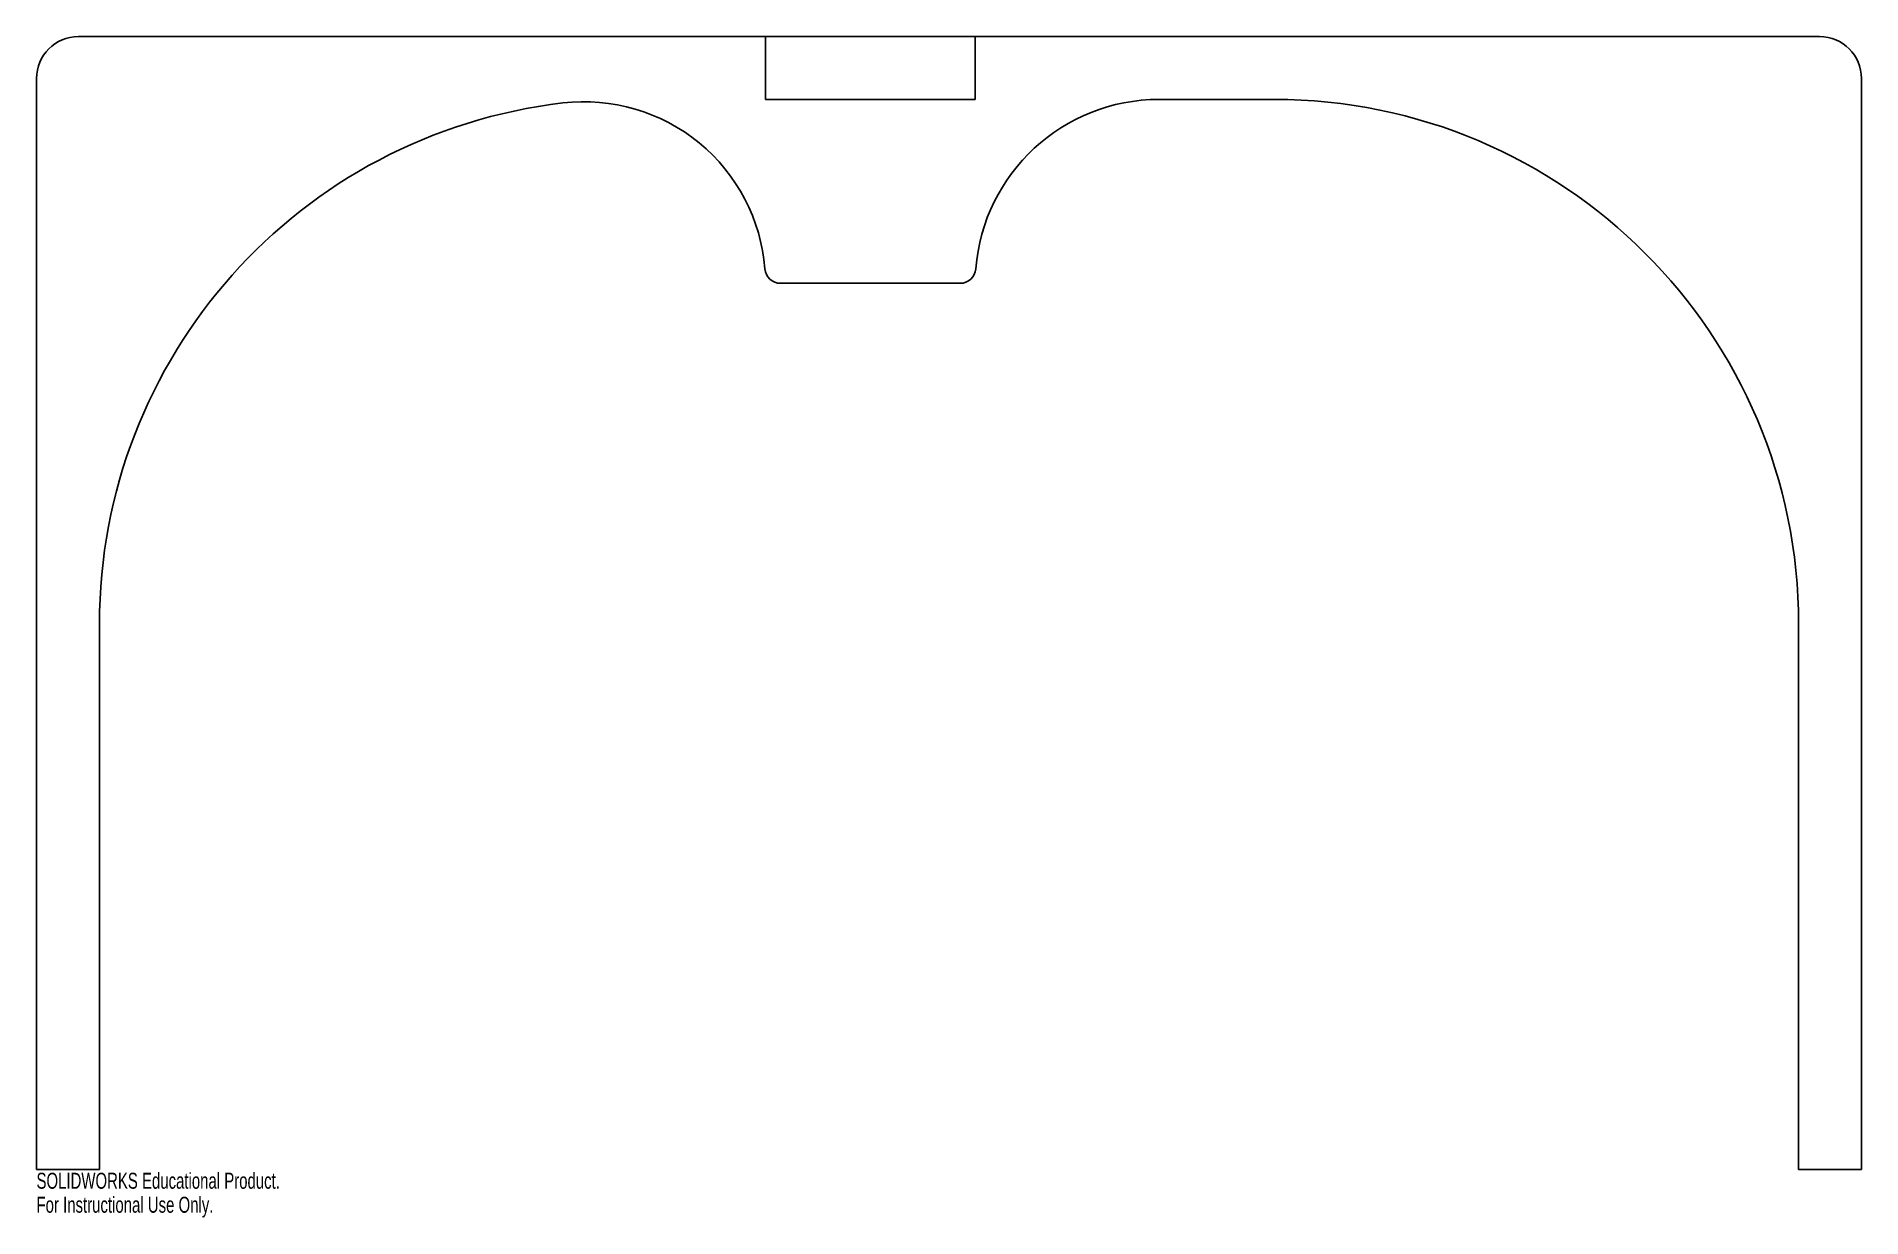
# Model space of a CAD drawing. Header units: inches. Extents: x -10.9 to 10.9, y -0.6 to 13.5.
import ezdxf

# ---------------------------------------------------------------- set-up
doc = ezdxf.new("R2010")
doc.units = ezdxf.units.IN
doc.header["$MEASUREMENT"] = 0
doc.styles.add('SLDTEXTSTYLE0', font='TXT', dxfattribs={"width": 0.7})

msp = doc.modelspace()

# ---------------------------------------------------------------- linework, layer by layer
at = {"color": 7, "linetype": 'Continuous', "lineweight": 25}
for p, q in [((10.375, 13.5), (-10.375, 13.5)), ((-2.188, 12.75), (-2.188, 13.5)), ((0.312, 12.75), (0.312, 13.5)), ((-10.875, 13), (-10.875, 0)), ((10.875, 0), (10.875, 13)), ((0.312, 12.75), (-2.188, 12.75)), ((2.503, 12.75), (3.875, 12.75)), ((0.132, 10.56), (-2.007, 10.56)), ((-10.125, 0), (-10.125, 6.5)), ((10.125, 6.5), (10.125, 0)), ((-10.875, 0), (-10.125, 0)), ((10.125, 0), (10.875, 0))]:
    msp.add_line(p, q, dxfattribs=at)
for centre, radius, start, end in [((-10.375, 13), 0.5, 90, 180), ((10.375, 13), 0.5, 0, 90), ((-3.875, 6.5), 6.25, 96.6734, 180), ((-4.35, 10.56), 2.163, 4.5763, 96.6734), ((2.503, 10.56), 2.19, 90, 175.4771), ((3.875, 6.5), 6.25, 0, 90), ((-2.007, 10.747), 0.188, 184.5763, 270), ((0.132, 10.747), 0.188, 270, 355.4771)]:
    msp.add_arc(centre, radius, start, end, dxfattribs=at)

# ---------------------------------------------------------------- texts
at = {"color": 7, "linetype": 'Continuous', "char_height": 0.1903, "attachment_point": 1, "style": 'SLDTEXTSTYLE0'}
for s, insert in [('SOLIDWORKS Educational Product.', (-10.875, -0.04)), ('For Instructional Use Only.', (-10.875, -0.326))]:
    msp.add_mtext(s, dxfattribs=dict(at, insert=insert))

doc.saveas('drawing.dxf')
